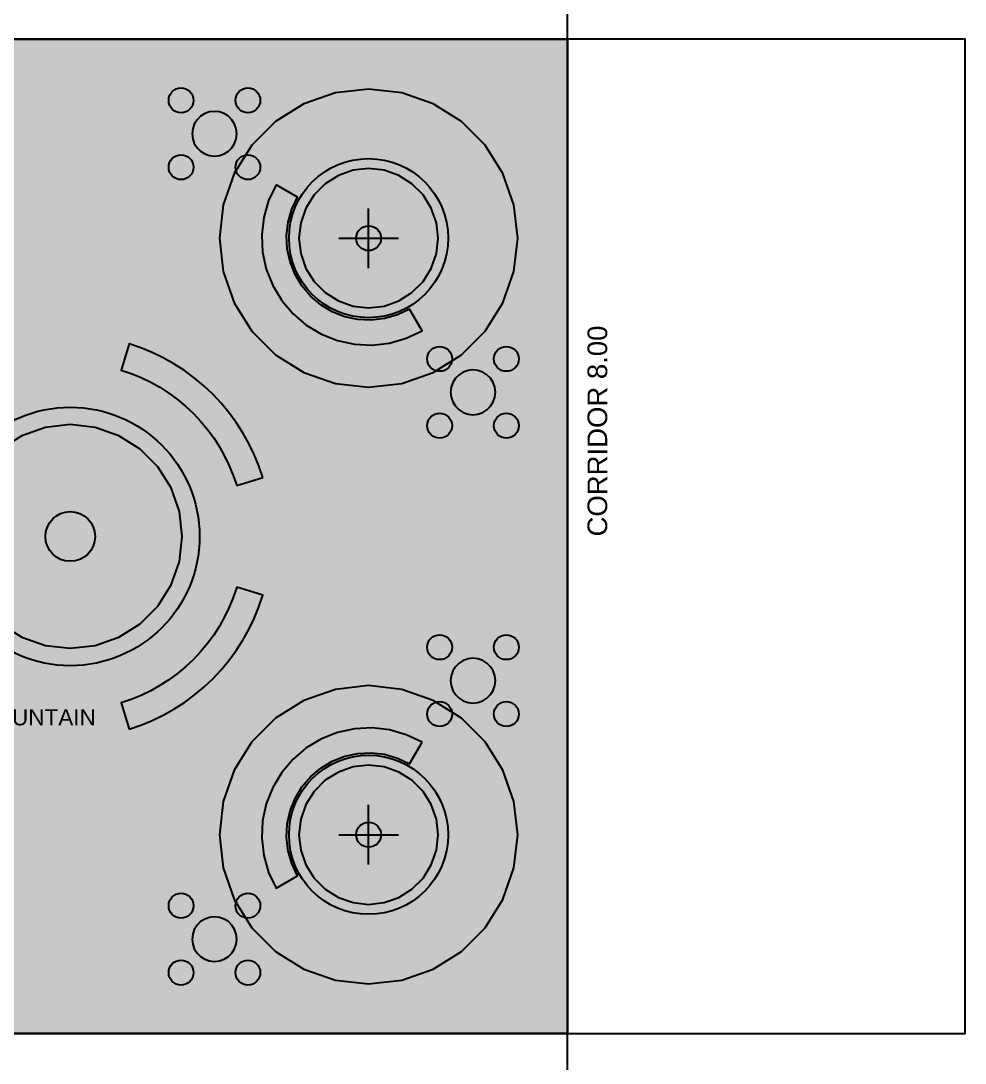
# Model space of a CAD drawing. Header units: metres. Extents: x 0 to 3661, y -5 to 371.
# Drawn here: x 3409.44 to 3428.43, y 22.25 to 43.21 of the extents above; entities that cross this region are included whole.
import ezdxf

# ---------------------------------------------------------------- set-up
doc = ezdxf.new("R2010")
doc.units = ezdxf.units.M
doc.header["$MEASUREMENT"] = 0
for name, color, linetype in [('AXIS', 8, 'Continuous'), ('EDGE', 7, 'Continuous'), ('L-PAVING', 253, 'Continuous'), ('L-PAVING-FILL', 41, 'Continuous'), ('L-PLANTERS', 42, 'Continuous'), ('L-SEATING', 32, 'Continuous'), ('L-SEATING-FILL', 35, 'Continuous'), ('L-SHRUBS', 94, 'Continuous'), ('L-SHRUBS-FILL', 93, 'Continuous'), ('L-TREES', 96, 'Continuous'), ('L-TREES-FILL', 94, 'Continuous'), ('L-WATER', 150, 'Continuous'), ('L-WATER-FILL', 151, 'Continuous'), ('LABEL', 7, 'Continuous'), ('SHOPS', 8, 'Continuous')]:
    doc.layers.add(name, color=color, linetype=linetype)
doc.styles.get("Standard").update_dxf_attribs({"font": 'arial.ttf'})

msp = doc.modelspace()

# ---------------------------------------------------------------- linework, layer by layer
at = {"layer": 'EDGE'}
msp.add_lwpolyline([(3400.433, 22.84), (3420.433, 22.84), (3420.433, 42.84), (3400.433, 42.84)], close=True, dxfattribs=at)
at = {"layer": 'L-PAVING'}
msp.add_lwpolyline([(3400.433, 22.84), (3420.433, 22.84), (3420.433, 42.84), (3400.433, 42.84)], close=True, dxfattribs=at)
at = {"layer": 'L-PAVING-FILL'}
for points in [[(3400.433, 42.84), (3400.433, 22.84), (3420.433, 22.84)], [(3420.433, 22.84), (3420.433, 42.84), (3400.433, 42.84)]]:
    msp.add_solid(points, dxfattribs=at)
at = {"layer": 'L-PLANTERS'}
for centre in [(3416.433, 38.84), (3416.433, 26.84)]:
    msp.add_circle(centre, 1.6, dxfattribs=at)
at = {"layer": 'L-SEATING'}
for points in [[(3413.783, 40.94), (3413.772, 41.04), (3413.739, 41.135), (3413.685, 41.221), (3413.614, 41.292), (3413.529, 41.345), (3413.434, 41.379), (3413.333, 41.39), (3413.233, 41.379), (3413.138, 41.345), (3413.053, 41.292), (3412.982, 41.221), (3412.928, 41.135), (3412.895, 41.04), (3412.883, 40.94), (3412.895, 40.84), (3412.928, 40.745), (3412.982, 40.659), (3413.053, 40.588), (3413.138, 40.535), (3413.233, 40.501), (3413.333, 40.49), (3413.434, 40.501), (3413.529, 40.535), (3413.614, 40.588), (3413.685, 40.659), (3413.739, 40.745), (3413.772, 40.84)], [(3414.571, 39.915), (3414.421, 39.597), (3414.325, 39.259), (3414.285, 38.91), (3414.302, 38.559), (3414.376, 38.216), (3414.505, 37.889), (3414.686, 37.588), (3414.913, 37.32), (3415.181, 37.092), (3415.483, 36.912), (3415.809, 36.783), (3416.153, 36.708), (3416.504, 36.691), (3416.853, 36.731), (3417.191, 36.828), (3417.508, 36.978), (3417.258, 37.411), (3417.015, 37.296), (3416.755, 37.222), (3416.487, 37.191), (3416.218, 37.204), (3415.954, 37.261), (3415.704, 37.36), (3415.472, 37.499), (3415.267, 37.673), (3415.092, 37.879), (3414.954, 38.11), (3414.854, 38.361), (3414.798, 38.625), (3414.784, 38.894), (3414.815, 39.162), (3414.889, 39.421), (3415.005, 39.665)], [(3414.306, 34.024), (3414.227, 34.258), (3414.133, 34.487), (3414.026, 34.71), (3413.905, 34.926), (3413.771, 35.134), (3413.625, 35.333), (3413.467, 35.524), (3413.297, 35.704), (3413.117, 35.873), (3412.927, 36.031), (3412.727, 36.178), (3412.519, 36.312), (3412.303, 36.432), (3412.081, 36.54), (3411.852, 36.633), (3411.617, 36.713), (3411.457, 36.187), (3411.659, 36.118), (3411.857, 36.037), (3412.05, 35.944), (3412.236, 35.84), (3412.416, 35.724), (3412.588, 35.598), (3412.753, 35.461), (3412.908, 35.315), (3413.055, 35.159), (3413.191, 34.995), (3413.318, 34.822), (3413.434, 34.643), (3413.538, 34.456), (3413.631, 34.264), (3413.712, 34.066), (3413.78, 33.863)], [(3418.983, 35.74), (3418.972, 35.84), (3418.939, 35.935), (3418.885, 36.021), (3418.814, 36.092), (3418.729, 36.145), (3418.633, 36.179), (3418.533, 36.19), (3418.433, 36.179), (3418.338, 36.145), (3418.253, 36.092), (3418.182, 36.021), (3418.128, 35.935), (3418.095, 35.84), (3418.083, 35.74), (3418.095, 35.64), (3418.128, 35.545), (3418.182, 35.459), (3418.253, 35.388), (3418.338, 35.335), (3418.433, 35.301), (3418.533, 35.29), (3418.633, 35.301), (3418.729, 35.335), (3418.814, 35.388), (3418.885, 35.459), (3418.939, 35.545), (3418.972, 35.64)], [(3411.617, 28.967), (3411.852, 29.047), (3412.081, 29.14), (3412.303, 29.248), (3412.519, 29.369), (3412.727, 29.502), (3412.927, 29.649), (3413.117, 29.807), (3413.297, 29.976), (3413.467, 30.156), (3413.625, 30.347), (3413.771, 30.546), (3413.905, 30.754), (3414.026, 30.97), (3414.133, 31.193), (3414.227, 31.422), (3414.306, 31.656), (3413.78, 31.817), (3413.712, 31.614), (3413.631, 31.416), (3413.538, 31.224), (3413.434, 31.037), (3413.318, 30.858), (3413.191, 30.685), (3413.055, 30.521), (3412.908, 30.365), (3412.753, 30.219), (3412.588, 30.082), (3412.416, 29.956), (3412.236, 29.84), (3412.05, 29.735), (3411.857, 29.643), (3411.659, 29.562), (3411.457, 29.493)], [(3418.983, 29.94), (3418.972, 30.04), (3418.939, 30.135), (3418.885, 30.221), (3418.814, 30.292), (3418.729, 30.345), (3418.633, 30.379), (3418.533, 30.39), (3418.433, 30.379), (3418.338, 30.345), (3418.253, 30.292), (3418.182, 30.221), (3418.128, 30.135), (3418.095, 30.04), (3418.083, 29.94), (3418.095, 29.84), (3418.128, 29.745), (3418.182, 29.659), (3418.253, 29.588), (3418.338, 29.535), (3418.433, 29.501), (3418.533, 29.49), (3418.633, 29.501), (3418.729, 29.535), (3418.814, 29.588), (3418.885, 29.659), (3418.939, 29.745), (3418.972, 29.84)], [(3417.508, 28.702), (3417.191, 28.852), (3416.853, 28.949), (3416.504, 28.989), (3416.153, 28.972), (3415.809, 28.897), (3415.483, 28.768), (3415.181, 28.588), (3414.913, 28.36), (3414.686, 28.092), (3414.505, 27.791), (3414.376, 27.464), (3414.302, 27.121), (3414.285, 26.77), (3414.325, 26.421), (3414.421, 26.083), (3414.571, 25.765), (3415.005, 26.015), (3414.889, 26.259), (3414.815, 26.518), (3414.784, 26.786), (3414.798, 27.055), (3414.854, 27.319), (3414.954, 27.57), (3415.092, 27.801), (3415.267, 28.007), (3415.472, 28.181), (3415.704, 28.32), (3415.954, 28.419), (3416.218, 28.476), (3416.487, 28.489), (3416.755, 28.458), (3417.015, 28.384), (3417.258, 28.269)], [(3413.783, 24.74), (3413.772, 24.84), (3413.739, 24.935), (3413.685, 25.021), (3413.614, 25.092), (3413.529, 25.145), (3413.434, 25.179), (3413.333, 25.19), (3413.233, 25.179), (3413.138, 25.145), (3413.053, 25.092), (3412.982, 25.021), (3412.928, 24.935), (3412.895, 24.84), (3412.883, 24.74), (3412.895, 24.64), (3412.928, 24.545), (3412.982, 24.459), (3413.053, 24.388), (3413.138, 24.335), (3413.233, 24.301), (3413.333, 24.29), (3413.434, 24.301), (3413.529, 24.335), (3413.614, 24.388), (3413.685, 24.459), (3413.739, 24.545), (3413.772, 24.64)]]:
    msp.add_lwpolyline(points, close=True, dxfattribs=at)
for centre in [(3412.662, 41.612), (3414.005, 41.612), (3412.662, 40.268), (3414.005, 40.268), (3417.862, 36.412), (3419.205, 36.412), (3417.862, 35.068), (3419.205, 35.068), (3417.862, 30.612), (3419.205, 30.612), (3417.862, 29.268), (3419.205, 29.268), (3412.662, 25.412), (3414.005, 25.412), (3412.662, 24.068), (3414.005, 24.068)]:
    msp.add_circle(centre, 0.25, dxfattribs=at)
at = {"layer": 'L-SEATING-FILL'}
for points in [[(3413.772, 40.84), (3413.138, 41.345), (3413.053, 41.292)], [(3413.772, 40.84), (3413.233, 41.379), (3413.138, 41.345)], [(3413.772, 40.84), (3413.333, 41.39), (3413.233, 41.379)], [(3413.772, 40.84), (3413.434, 41.379), (3413.333, 41.39)], [(3413.772, 40.84), (3413.529, 41.345), (3413.434, 41.379)], [(3413.772, 40.84), (3413.614, 41.292), (3413.529, 41.345)], [(3413.772, 40.84), (3412.928, 41.135), (3412.895, 41.04)], [(3413.772, 40.84), (3412.982, 41.221), (3412.928, 41.135)], [(3413.772, 40.84), (3413.053, 41.292), (3412.982, 41.221)], [(3413.772, 40.84), (3413.685, 41.221), (3413.614, 41.292)], [(3413.772, 40.84), (3413.739, 41.135), (3413.685, 41.221)], [(3413.772, 40.84), (3413.772, 41.04), (3413.739, 41.135)], [(3413.772, 40.84), (3412.895, 41.04), (3412.883, 40.94)], [(3413.772, 40.84), (3412.883, 40.94), (3412.895, 40.84)], [(3413.772, 40.84), (3413.783, 40.94), (3413.772, 41.04)], [(3413.772, 40.84), (3412.895, 40.84), (3412.928, 40.745)], [(3413.772, 40.84), (3412.928, 40.745), (3412.982, 40.659)], [(3413.772, 40.84), (3412.982, 40.659), (3413.053, 40.588)], [(3413.772, 40.84), (3413.053, 40.588), (3413.138, 40.535)], [(3413.772, 40.84), (3413.138, 40.535), (3413.233, 40.501)], [(3413.772, 40.84), (3413.233, 40.501), (3413.333, 40.49)], [(3413.772, 40.84), (3413.333, 40.49), (3413.434, 40.501)], [(3413.772, 40.84), (3413.434, 40.501), (3413.529, 40.535)], [(3413.772, 40.84), (3413.529, 40.535), (3413.614, 40.588)], [(3413.772, 40.84), (3413.614, 40.588), (3413.685, 40.659)], [(3413.685, 40.659), (3413.739, 40.745), (3413.772, 40.84)], [(3415.005, 39.665), (3414.571, 39.915), (3414.421, 39.597)], [(3415.005, 39.665), (3414.325, 39.259), (3414.285, 38.91)], [(3415.005, 39.665), (3414.285, 38.91), (3414.302, 38.559)], [(3414.302, 38.559), (3414.889, 39.421), (3415.005, 39.665)], [(3415.005, 39.665), (3414.421, 39.597), (3414.325, 39.259)], [(3414.302, 38.559), (3414.815, 39.162), (3414.889, 39.421)], [(3414.302, 38.559), (3414.784, 38.894), (3414.815, 39.162)], [(3414.302, 38.559), (3414.798, 38.625), (3414.784, 38.894)], [(3414.302, 38.559), (3414.854, 38.361), (3414.798, 38.625)], [(3414.302, 38.559), (3414.376, 38.216), (3414.505, 37.889)], [(3414.302, 38.559), (3414.505, 37.889), (3414.686, 37.588)], [(3414.302, 38.559), (3414.686, 37.588), (3414.913, 37.32)], [(3414.302, 38.559), (3414.913, 37.32), (3415.181, 37.092)], [(3414.302, 38.559), (3415.181, 37.092), (3415.483, 36.912)], [(3414.302, 38.559), (3415.483, 36.912), (3415.809, 36.783)], [(3414.302, 38.559), (3415.809, 36.783), (3416.153, 36.708)], [(3414.302, 38.559), (3416.153, 36.708), (3415.267, 37.673)], [(3414.302, 38.559), (3415.267, 37.673), (3415.092, 37.879)], [(3414.302, 38.559), (3415.092, 37.879), (3414.954, 38.11)], [(3414.302, 38.559), (3414.954, 38.11), (3414.854, 38.361)], [(3416.153, 36.708), (3415.472, 37.499), (3415.267, 37.673)], [(3416.153, 36.708), (3415.704, 37.36), (3415.472, 37.499)], [(3416.153, 36.708), (3415.954, 37.261), (3415.704, 37.36)], [(3416.153, 36.708), (3417.508, 36.978), (3417.258, 37.411)], [(3416.153, 36.708), (3417.258, 37.411), (3417.015, 37.296)], [(3416.153, 36.708), (3416.218, 37.204), (3415.954, 37.261)], [(3416.153, 36.708), (3417.015, 37.296), (3416.755, 37.222)], [(3416.153, 36.708), (3416.755, 37.222), (3416.487, 37.191)], [(3416.153, 36.708), (3416.487, 37.191), (3416.218, 37.204)], [(3416.153, 36.708), (3417.191, 36.828), (3417.508, 36.978)], [(3413.117, 35.873), (3411.617, 36.713), (3411.457, 36.187)], [(3413.117, 35.873), (3411.852, 36.633), (3411.617, 36.713)], [(3416.153, 36.708), (3416.853, 36.731), (3417.191, 36.828)], [(3416.153, 36.708), (3416.504, 36.691), (3416.853, 36.731)], [(3413.117, 35.873), (3412.081, 36.54), (3411.852, 36.633)], [(3413.117, 35.873), (3412.303, 36.432), (3412.081, 36.54)], [(3413.117, 35.873), (3412.519, 36.312), (3412.303, 36.432)], [(3413.117, 35.873), (3412.727, 36.178), (3412.519, 36.312)], [(3413.117, 35.873), (3411.457, 36.187), (3411.659, 36.118)], [(3413.117, 35.873), (3411.659, 36.118), (3411.857, 36.037)], [(3413.117, 35.873), (3412.927, 36.031), (3412.727, 36.178)], [(3418.972, 35.64), (3418.253, 36.092), (3418.182, 36.021)], [(3418.972, 35.64), (3418.338, 36.145), (3418.253, 36.092)], [(3418.972, 35.64), (3418.433, 36.179), (3418.338, 36.145)], [(3418.972, 35.64), (3418.533, 36.19), (3418.433, 36.179)], [(3418.972, 35.64), (3418.633, 36.179), (3418.533, 36.19)], [(3418.972, 35.64), (3418.729, 36.145), (3418.633, 36.179)], [(3418.972, 35.64), (3418.814, 36.092), (3418.729, 36.145)], [(3418.972, 35.64), (3418.885, 36.021), (3418.814, 36.092)], [(3413.117, 35.873), (3411.857, 36.037), (3412.05, 35.944)], [(3413.117, 35.873), (3412.05, 35.944), (3412.236, 35.84)], [(3413.117, 35.873), (3412.236, 35.84), (3412.416, 35.724)], [(3413.117, 35.873), (3412.416, 35.724), (3412.588, 35.598)], [(3413.117, 35.873), (3412.588, 35.598), (3412.753, 35.461)], [(3413.117, 35.873), (3412.753, 35.461), (3412.908, 35.315)], [(3413.117, 35.873), (3412.908, 35.315), (3413.055, 35.159)], [(3413.117, 35.873), (3413.055, 35.159), (3413.191, 34.995)], [(3413.78, 33.863), (3413.297, 35.704), (3413.117, 35.873)], [(3413.117, 35.873), (3413.191, 34.995), (3413.318, 34.822)], [(3413.117, 35.873), (3413.318, 34.822), (3413.434, 34.643)], [(3413.117, 35.873), (3413.434, 34.643), (3413.538, 34.456)], [(3413.117, 35.873), (3413.538, 34.456), (3413.631, 34.264)], [(3413.117, 35.873), (3413.631, 34.264), (3413.712, 34.066)], [(3413.117, 35.873), (3413.712, 34.066), (3413.78, 33.863)], [(3418.972, 35.64), (3418.128, 35.935), (3418.095, 35.84)], [(3418.972, 35.64), (3418.182, 36.021), (3418.128, 35.935)], [(3418.972, 35.64), (3418.939, 35.935), (3418.885, 36.021)], [(3418.972, 35.64), (3418.972, 35.84), (3418.939, 35.935)], [(3413.78, 33.863), (3413.467, 35.524), (3413.297, 35.704)], [(3418.972, 35.64), (3418.095, 35.84), (3418.083, 35.74)], [(3418.972, 35.64), (3418.083, 35.74), (3418.095, 35.64)], [(3418.972, 35.64), (3418.983, 35.74), (3418.972, 35.84)], [(3413.78, 33.863), (3413.625, 35.333), (3413.467, 35.524)], [(3418.972, 35.64), (3418.095, 35.64), (3418.128, 35.545)], [(3418.972, 35.64), (3418.128, 35.545), (3418.182, 35.459)], [(3418.972, 35.64), (3418.182, 35.459), (3418.253, 35.388)], [(3418.972, 35.64), (3418.253, 35.388), (3418.338, 35.335)], [(3418.972, 35.64), (3418.338, 35.335), (3418.433, 35.301)], [(3418.972, 35.64), (3418.433, 35.301), (3418.533, 35.29)], [(3418.972, 35.64), (3418.533, 35.29), (3418.633, 35.301)], [(3418.972, 35.64), (3418.633, 35.301), (3418.729, 35.335)], [(3418.972, 35.64), (3418.729, 35.335), (3418.814, 35.388)], [(3418.972, 35.64), (3418.814, 35.388), (3418.885, 35.459)], [(3418.885, 35.459), (3418.939, 35.545), (3418.972, 35.64)], [(3413.78, 33.863), (3413.771, 35.134), (3413.625, 35.333)], [(3413.78, 33.863), (3413.905, 34.926), (3413.771, 35.134)], [(3413.78, 33.863), (3414.026, 34.71), (3413.905, 34.926)], [(3413.78, 33.863), (3414.133, 34.487), (3414.026, 34.71)], [(3413.78, 33.863), (3414.227, 34.258), (3414.133, 34.487)], [(3413.78, 33.863), (3414.306, 34.024), (3414.227, 34.258)], [(3413.467, 30.156), (3414.306, 31.656), (3413.78, 31.817)], [(3413.467, 30.156), (3413.78, 31.817), (3413.712, 31.614)], [(3413.467, 30.156), (3414.227, 31.422), (3414.306, 31.656)], [(3413.467, 30.156), (3413.712, 31.614), (3413.631, 31.416)], [(3413.467, 30.156), (3414.133, 31.193), (3414.227, 31.422)], [(3413.467, 30.156), (3413.631, 31.416), (3413.538, 31.224)], [(3413.467, 30.156), (3413.434, 31.037), (3413.318, 30.858)], [(3413.467, 30.156), (3413.538, 31.224), (3413.434, 31.037)], [(3413.467, 30.156), (3414.026, 30.97), (3414.133, 31.193)], [(3413.467, 30.156), (3413.318, 30.858), (3413.191, 30.685)], [(3413.467, 30.156), (3413.905, 30.754), (3414.026, 30.97)], [(3413.467, 30.156), (3413.191, 30.685), (3413.055, 30.521)], [(3413.467, 30.156), (3413.771, 30.546), (3413.905, 30.754)], [(3413.467, 30.156), (3413.055, 30.521), (3412.908, 30.365)], [(3413.467, 30.156), (3413.625, 30.347), (3413.771, 30.546)], [(3413.467, 30.156), (3412.753, 30.219), (3412.588, 30.082)], [(3413.467, 30.156), (3412.908, 30.365), (3412.753, 30.219)], [(3418.972, 29.84), (3418.182, 30.221), (3418.128, 30.135)], [(3418.972, 29.84), (3418.253, 30.292), (3418.182, 30.221)], [(3418.972, 29.84), (3418.338, 30.345), (3418.253, 30.292)], [(3418.972, 29.84), (3418.433, 30.379), (3418.338, 30.345)], [(3418.972, 29.84), (3418.533, 30.39), (3418.433, 30.379)], [(3418.972, 29.84), (3418.633, 30.379), (3418.533, 30.39)], [(3418.972, 29.84), (3418.729, 30.345), (3418.633, 30.379)], [(3418.972, 29.84), (3418.814, 30.292), (3418.729, 30.345)], [(3418.972, 29.84), (3418.885, 30.221), (3418.814, 30.292)], [(3418.972, 29.84), (3418.939, 30.135), (3418.885, 30.221)], [(3411.457, 29.493), (3413.297, 29.976), (3413.467, 30.156)], [(3413.467, 30.156), (3411.659, 29.562), (3411.457, 29.493)], [(3413.467, 30.156), (3411.857, 29.643), (3411.659, 29.562)], [(3413.467, 30.156), (3412.05, 29.735), (3411.857, 29.643)], [(3413.467, 30.156), (3412.236, 29.84), (3412.05, 29.735)], [(3413.467, 30.156), (3412.416, 29.956), (3412.236, 29.84)], [(3413.467, 30.156), (3412.588, 30.082), (3412.416, 29.956)], [(3418.972, 29.84), (3418.095, 30.04), (3418.083, 29.94)], [(3418.972, 29.84), (3418.128, 30.135), (3418.095, 30.04)], [(3418.972, 29.84), (3418.972, 30.04), (3418.939, 30.135)], [(3418.972, 29.84), (3418.983, 29.94), (3418.972, 30.04)], [(3411.457, 29.493), (3413.117, 29.807), (3413.297, 29.976)], [(3411.457, 29.493), (3412.927, 29.649), (3413.117, 29.807)], [(3418.972, 29.84), (3418.083, 29.94), (3418.095, 29.84)], [(3418.972, 29.84), (3418.095, 29.84), (3418.128, 29.745)], [(3418.972, 29.84), (3418.128, 29.745), (3418.182, 29.659)], [(3418.972, 29.84), (3418.182, 29.659), (3418.253, 29.588)], [(3418.972, 29.84), (3418.253, 29.588), (3418.338, 29.535)], [(3418.972, 29.84), (3418.338, 29.535), (3418.433, 29.501)], [(3418.972, 29.84), (3418.433, 29.501), (3418.533, 29.49)], [(3418.972, 29.84), (3418.533, 29.49), (3418.633, 29.501)], [(3418.972, 29.84), (3418.633, 29.501), (3418.729, 29.535)], [(3418.972, 29.84), (3418.729, 29.535), (3418.814, 29.588)], [(3418.972, 29.84), (3418.814, 29.588), (3418.885, 29.659)], [(3418.885, 29.659), (3418.939, 29.745), (3418.972, 29.84)], [(3411.457, 29.493), (3412.727, 29.502), (3412.927, 29.649)], [(3411.457, 29.493), (3412.519, 29.369), (3412.727, 29.502)], [(3411.457, 29.493), (3411.617, 28.967), (3411.852, 29.047)], [(3411.457, 29.493), (3411.852, 29.047), (3412.081, 29.14)], [(3411.457, 29.493), (3412.081, 29.14), (3412.303, 29.248)], [(3411.457, 29.493), (3412.303, 29.248), (3412.519, 29.369)], [(3416.153, 28.972), (3414.376, 27.464), (3414.302, 27.121)], [(3416.153, 28.972), (3414.302, 27.121), (3415.267, 28.007)], [(3416.153, 28.972), (3414.505, 27.791), (3414.376, 27.464)], [(3416.153, 28.972), (3414.686, 28.092), (3414.505, 27.791)], [(3416.153, 28.972), (3414.913, 28.36), (3414.686, 28.092)], [(3416.153, 28.972), (3415.181, 28.588), (3414.913, 28.36)], [(3416.153, 28.972), (3415.483, 28.768), (3415.181, 28.588)], [(3416.153, 28.972), (3415.267, 28.007), (3415.472, 28.181)], [(3416.153, 28.972), (3415.472, 28.181), (3415.704, 28.32)], [(3416.153, 28.972), (3415.809, 28.897), (3415.483, 28.768)], [(3416.153, 28.972), (3415.704, 28.32), (3415.954, 28.419)], [(3416.153, 28.972), (3415.954, 28.419), (3416.218, 28.476)], [(3417.258, 28.269), (3416.504, 28.989), (3416.153, 28.972)], [(3416.153, 28.972), (3416.218, 28.476), (3416.487, 28.489)], [(3416.153, 28.972), (3416.487, 28.489), (3416.755, 28.458)], [(3416.153, 28.972), (3416.755, 28.458), (3417.015, 28.384)], [(3416.153, 28.972), (3417.015, 28.384), (3417.258, 28.269)], [(3417.258, 28.269), (3416.853, 28.949), (3416.504, 28.989)], [(3417.258, 28.269), (3417.191, 28.852), (3416.853, 28.949)], [(3417.258, 28.269), (3417.508, 28.702), (3417.191, 28.852)], [(3414.302, 27.121), (3415.092, 27.801), (3415.267, 28.007)], [(3414.302, 27.121), (3414.954, 27.57), (3415.092, 27.801)], [(3414.302, 27.121), (3414.854, 27.319), (3414.954, 27.57)], [(3414.302, 27.121), (3414.798, 27.055), (3414.854, 27.319)], [(3414.302, 27.121), (3414.285, 26.77), (3414.325, 26.421)], [(3414.302, 27.121), (3414.325, 26.421), (3414.421, 26.083)], [(3414.302, 27.121), (3414.421, 26.083), (3414.571, 25.765)], [(3414.302, 27.121), (3414.571, 25.765), (3415.005, 26.015)], [(3414.302, 27.121), (3415.005, 26.015), (3414.889, 26.259)], [(3414.302, 27.121), (3414.889, 26.259), (3414.815, 26.518)], [(3414.302, 27.121), (3414.815, 26.518), (3414.784, 26.786)], [(3414.302, 27.121), (3414.784, 26.786), (3414.798, 27.055)], [(3413.772, 24.64), (3413.233, 25.179), (3413.138, 25.145)], [(3413.772, 24.64), (3413.333, 25.19), (3413.233, 25.179)], [(3413.772, 24.64), (3413.434, 25.179), (3413.333, 25.19)], [(3413.772, 24.64), (3413.529, 25.145), (3413.434, 25.179)], [(3413.772, 24.64), (3412.982, 25.021), (3412.928, 24.935)], [(3413.772, 24.64), (3413.053, 25.092), (3412.982, 25.021)], [(3413.772, 24.64), (3413.138, 25.145), (3413.053, 25.092)], [(3413.772, 24.64), (3413.614, 25.092), (3413.529, 25.145)], [(3413.772, 24.64), (3413.685, 25.021), (3413.614, 25.092)], [(3413.772, 24.64), (3413.739, 24.935), (3413.685, 25.021)], [(3413.772, 24.64), (3412.895, 24.84), (3412.883, 24.74)], [(3413.772, 24.64), (3412.883, 24.74), (3412.895, 24.64)], [(3413.772, 24.64), (3412.928, 24.935), (3412.895, 24.84)], [(3413.772, 24.64), (3413.772, 24.84), (3413.739, 24.935)], [(3413.772, 24.64), (3413.783, 24.74), (3413.772, 24.84)], [(3413.772, 24.64), (3412.895, 24.64), (3412.928, 24.545)], [(3413.772, 24.64), (3412.928, 24.545), (3412.982, 24.459)], [(3413.772, 24.64), (3412.982, 24.459), (3413.053, 24.388)], [(3413.772, 24.64), (3413.053, 24.388), (3413.138, 24.335)], [(3413.772, 24.64), (3413.138, 24.335), (3413.233, 24.301)], [(3413.772, 24.64), (3413.233, 24.301), (3413.333, 24.29)], [(3413.772, 24.64), (3413.333, 24.29), (3413.434, 24.301)], [(3413.772, 24.64), (3413.434, 24.301), (3413.529, 24.335)], [(3413.772, 24.64), (3413.529, 24.335), (3413.614, 24.388)], [(3413.772, 24.64), (3413.614, 24.388), (3413.685, 24.459)], [(3413.685, 24.459), (3413.739, 24.545), (3413.772, 24.64)]]:
    msp.add_solid(points, dxfattribs=at)
at = {"layer": 'L-SHRUBS'}
for points in [[(3417.833, 38.84), (3417.798, 39.151), (3417.695, 39.447), (3417.528, 39.713), (3417.306, 39.935), (3417.041, 40.101), (3416.745, 40.205), (3416.433, 40.24), (3416.122, 40.205), (3415.826, 40.101), (3415.561, 39.935), (3415.339, 39.713), (3415.172, 39.447), (3415.068, 39.151), (3415.033, 38.84), (3415.068, 38.529), (3415.172, 38.233), (3415.339, 37.967), (3415.561, 37.745), (3415.826, 37.579), (3416.122, 37.475), (3416.433, 37.44), (3416.745, 37.475), (3417.041, 37.579), (3417.306, 37.745), (3417.528, 37.967), (3417.695, 38.233), (3417.798, 38.529)], [(3417.833, 26.84), (3417.798, 27.151), (3417.695, 27.447), (3417.528, 27.713), (3417.306, 27.935), (3417.041, 28.101), (3416.745, 28.205), (3416.433, 28.24), (3416.122, 28.205), (3415.826, 28.101), (3415.561, 27.935), (3415.339, 27.713), (3415.172, 27.447), (3415.068, 27.151), (3415.033, 26.84), (3415.068, 26.529), (3415.172, 26.233), (3415.339, 25.967), (3415.561, 25.745), (3415.826, 25.579), (3416.122, 25.475), (3416.433, 25.44), (3416.745, 25.475), (3417.041, 25.579), (3417.306, 25.745), (3417.528, 25.967), (3417.695, 26.233), (3417.798, 26.529)]]:
    msp.add_lwpolyline(points, close=True, dxfattribs=at)
at = {"layer": 'L-SHRUBS-FILL'}
for points in [[(3417.798, 38.529), (3415.826, 40.101), (3415.561, 39.935)], [(3417.798, 38.529), (3416.122, 40.205), (3415.826, 40.101)], [(3417.798, 38.529), (3416.433, 40.24), (3416.122, 40.205)], [(3417.798, 38.529), (3416.745, 40.205), (3416.433, 40.24)], [(3417.798, 38.529), (3417.041, 40.101), (3416.745, 40.205)], [(3417.798, 38.529), (3417.306, 39.935), (3417.041, 40.101)], [(3417.798, 38.529), (3415.561, 39.935), (3415.339, 39.713)], [(3417.798, 38.529), (3417.528, 39.713), (3417.306, 39.935)], [(3417.798, 38.529), (3415.339, 39.713), (3415.172, 39.447)], [(3417.798, 38.529), (3417.695, 39.447), (3417.528, 39.713)], [(3417.798, 38.529), (3415.172, 39.447), (3415.068, 39.151)], [(3417.798, 38.529), (3417.798, 39.151), (3417.695, 39.447)], [(3417.798, 38.529), (3415.068, 39.151), (3415.033, 38.84)], [(3417.798, 38.529), (3417.833, 38.84), (3417.798, 39.151)], [(3417.798, 38.529), (3415.033, 38.84), (3415.068, 38.529)], [(3417.798, 38.529), (3415.068, 38.529), (3415.172, 38.233)], [(3417.798, 38.529), (3415.172, 38.233), (3415.339, 37.967)], [(3417.798, 38.529), (3415.339, 37.967), (3415.561, 37.745)], [(3417.798, 38.529), (3415.561, 37.745), (3415.826, 37.579)], [(3417.798, 38.529), (3415.826, 37.579), (3416.122, 37.475)], [(3417.798, 38.529), (3416.122, 37.475), (3416.433, 37.44)], [(3417.798, 38.529), (3416.433, 37.44), (3416.745, 37.475)], [(3417.798, 38.529), (3416.745, 37.475), (3417.041, 37.579)], [(3417.798, 38.529), (3417.041, 37.579), (3417.306, 37.745)], [(3417.798, 38.529), (3417.306, 37.745), (3417.528, 37.967)], [(3417.528, 37.967), (3417.695, 38.233), (3417.798, 38.529)], [(3417.798, 26.529), (3415.826, 28.101), (3415.561, 27.935)], [(3417.798, 26.529), (3416.122, 28.205), (3415.826, 28.101)], [(3417.798, 26.529), (3416.433, 28.24), (3416.122, 28.205)], [(3417.798, 26.529), (3416.745, 28.205), (3416.433, 28.24)], [(3417.798, 26.529), (3417.041, 28.101), (3416.745, 28.205)], [(3417.798, 26.529), (3417.306, 27.935), (3417.041, 28.101)], [(3417.798, 26.529), (3415.561, 27.935), (3415.339, 27.713)], [(3417.798, 26.529), (3417.528, 27.713), (3417.306, 27.935)], [(3417.798, 26.529), (3415.339, 27.713), (3415.172, 27.447)], [(3417.798, 26.529), (3417.695, 27.447), (3417.528, 27.713)], [(3417.798, 26.529), (3415.172, 27.447), (3415.068, 27.151)], [(3417.798, 26.529), (3417.798, 27.151), (3417.695, 27.447)], [(3417.798, 26.529), (3415.068, 27.151), (3415.033, 26.84)], [(3417.798, 26.529), (3417.833, 26.84), (3417.798, 27.151)], [(3417.798, 26.529), (3415.033, 26.84), (3415.068, 26.529)], [(3417.798, 26.529), (3415.068, 26.529), (3415.172, 26.233)], [(3417.798, 26.529), (3415.172, 26.233), (3415.339, 25.967)], [(3417.798, 26.529), (3415.339, 25.967), (3415.561, 25.745)], [(3417.798, 26.529), (3415.561, 25.745), (3415.826, 25.579)], [(3417.798, 26.529), (3415.826, 25.579), (3416.122, 25.475)], [(3417.798, 26.529), (3416.122, 25.475), (3416.433, 25.44)], [(3417.798, 26.529), (3416.433, 25.44), (3416.745, 25.475)], [(3417.798, 26.529), (3416.745, 25.475), (3417.041, 25.579)], [(3417.798, 26.529), (3417.041, 25.579), (3417.306, 25.745)], [(3417.798, 26.529), (3417.306, 25.745), (3417.528, 25.967)], [(3417.528, 25.967), (3417.695, 26.233), (3417.798, 26.529)]]:
    msp.add_solid(points, dxfattribs=at)
at = {"layer": 'L-TREES'}
for p, q in [((3416.433, 38.24), (3416.433, 39.44)), ((3415.833, 38.84), (3417.033, 38.84)), ((3416.433, 26.24), (3416.433, 27.44)), ((3415.833, 26.84), (3417.033, 26.84))]:
    msp.add_line(p, q, dxfattribs=at)
for points in [[(3419.433, 38.84), (3419.358, 39.508), (3419.136, 40.142), (3418.779, 40.711), (3418.304, 41.185), (3417.735, 41.543), (3417.101, 41.765), (3416.433, 41.84), (3415.766, 41.765), (3415.132, 41.543), (3414.563, 41.185), (3414.088, 40.711), (3413.731, 40.142), (3413.509, 39.508), (3413.433, 38.84), (3413.509, 38.172), (3413.731, 37.538), (3414.088, 36.969), (3414.563, 36.495), (3415.132, 36.137), (3415.766, 35.915), (3416.433, 35.84), (3417.101, 35.915), (3417.735, 36.137), (3418.304, 36.495), (3418.779, 36.969), (3419.136, 37.538), (3419.358, 38.172)], [(3419.433, 26.84), (3419.358, 27.508), (3419.136, 28.142), (3418.779, 28.71), (3418.304, 29.186), (3417.735, 29.543), (3417.101, 29.765), (3416.433, 29.84), (3415.766, 29.765), (3415.132, 29.543), (3414.563, 29.186), (3414.088, 28.71), (3413.731, 28.142), (3413.509, 27.508), (3413.433, 26.84), (3413.509, 26.172), (3413.731, 25.538), (3414.088, 24.97), (3414.563, 24.494), (3415.132, 24.137), (3415.766, 23.915), (3416.433, 23.84), (3417.101, 23.915), (3417.735, 24.137), (3418.304, 24.494), (3418.779, 24.97), (3419.136, 25.538), (3419.358, 26.172)]]:
    msp.add_lwpolyline(points, close=True, dxfattribs=at)
for centre in [(3416.433, 38.84), (3416.433, 26.84)]:
    msp.add_circle(centre, 0.25, dxfattribs=at)
at = {"layer": 'L-TREES-FILL'}
for points in [[(3419.358, 38.172), (3415.766, 41.765), (3415.132, 41.543)], [(3419.358, 38.172), (3416.433, 41.84), (3415.766, 41.765)], [(3419.358, 38.172), (3417.101, 41.765), (3416.433, 41.84)], [(3419.358, 38.172), (3417.735, 41.543), (3417.101, 41.765)], [(3419.358, 38.172), (3415.132, 41.543), (3414.563, 41.185)], [(3419.358, 38.172), (3418.304, 41.185), (3417.735, 41.543)], [(3419.358, 38.172), (3414.563, 41.185), (3414.088, 40.711)], [(3419.358, 38.172), (3418.779, 40.711), (3418.304, 41.185)], [(3419.358, 38.172), (3414.088, 40.711), (3413.731, 40.142)], [(3419.358, 38.172), (3419.136, 40.142), (3418.779, 40.711)], [(3419.358, 38.172), (3413.731, 40.142), (3413.509, 39.508)], [(3419.358, 38.172), (3419.358, 39.508), (3419.136, 40.142)], [(3419.358, 38.172), (3413.509, 39.508), (3413.433, 38.84)], [(3419.358, 38.172), (3419.433, 38.84), (3419.358, 39.508)], [(3419.358, 38.172), (3413.433, 38.84), (3413.509, 38.172)], [(3419.358, 38.172), (3413.509, 38.172), (3413.731, 37.538)], [(3419.358, 38.172), (3413.731, 37.538), (3414.088, 36.969)], [(3419.358, 38.172), (3414.088, 36.969), (3414.563, 36.495)], [(3419.358, 38.172), (3414.563, 36.495), (3415.132, 36.137)], [(3419.358, 38.172), (3415.132, 36.137), (3415.766, 35.915)], [(3419.358, 38.172), (3415.766, 35.915), (3416.433, 35.84)], [(3419.358, 38.172), (3416.433, 35.84), (3417.101, 35.915)], [(3419.358, 38.172), (3417.101, 35.915), (3417.735, 36.137)], [(3419.358, 38.172), (3417.735, 36.137), (3418.304, 36.495)], [(3419.358, 38.172), (3418.304, 36.495), (3418.779, 36.969)], [(3418.779, 36.969), (3419.136, 37.538), (3419.358, 38.172)], [(3419.358, 26.172), (3416.433, 29.84), (3415.766, 29.765)], [(3419.358, 26.172), (3417.101, 29.765), (3416.433, 29.84)], [(3419.358, 26.172), (3415.766, 29.765), (3415.132, 29.543)], [(3419.358, 26.172), (3417.735, 29.543), (3417.101, 29.765)], [(3419.358, 26.172), (3415.132, 29.543), (3414.563, 29.186)], [(3419.358, 26.172), (3418.304, 29.186), (3417.735, 29.543)], [(3419.358, 26.172), (3414.563, 29.186), (3414.088, 28.71)], [(3419.358, 26.172), (3418.779, 28.71), (3418.304, 29.186)], [(3419.358, 26.172), (3414.088, 28.71), (3413.731, 28.142)], [(3419.358, 26.172), (3419.136, 28.142), (3418.779, 28.71)], [(3419.358, 26.172), (3413.731, 28.142), (3413.509, 27.508)], [(3419.358, 26.172), (3419.358, 27.508), (3419.136, 28.142)], [(3419.358, 26.172), (3413.509, 27.508), (3413.433, 26.84)], [(3419.358, 26.172), (3419.433, 26.84), (3419.358, 27.508)], [(3419.358, 26.172), (3413.433, 26.84), (3413.509, 26.172)], [(3419.358, 26.172), (3413.509, 26.172), (3413.731, 25.538)], [(3419.358, 26.172), (3413.731, 25.538), (3414.088, 24.97)], [(3419.358, 26.172), (3414.088, 24.97), (3414.563, 24.494)], [(3419.358, 26.172), (3414.563, 24.494), (3415.132, 24.137)], [(3419.358, 26.172), (3415.132, 24.137), (3415.766, 23.915)], [(3419.358, 26.172), (3415.766, 23.915), (3416.433, 23.84)], [(3419.358, 26.172), (3416.433, 23.84), (3417.101, 23.915)], [(3419.358, 26.172), (3417.101, 23.915), (3417.735, 24.137)], [(3419.358, 26.172), (3417.735, 24.137), (3418.304, 24.494)], [(3419.358, 26.172), (3418.304, 24.494), (3418.779, 24.97)], [(3418.779, 24.97), (3419.136, 25.538), (3419.358, 26.172)]]:
    msp.add_solid(points, dxfattribs=at)
at = {"layer": 'L-WATER'}
msp.add_lwpolyline([(3409.03, 31.081), (3409.457, 30.813), (3409.933, 30.646), (3410.433, 30.59), (3410.934, 30.646), (3411.41, 30.813), (3411.836, 31.081), (3412.193, 31.437), (3412.461, 31.864), (3412.627, 32.339), (3412.683, 32.84), (3412.627, 33.341), (3412.461, 33.816), (3412.193, 34.243), (3411.836, 34.599), (3411.41, 34.867), (3410.934, 35.034), (3410.433, 35.09), (3409.933, 35.034), (3409.457, 34.867), (3409.03, 34.599)], dxfattribs=at)
for radius in [2.6, 0.5]:
    msp.add_circle((3410.433, 32.84), radius, dxfattribs=at)
at = {"layer": 'L-WATER-FILL'}
for points in [[(3412.627, 32.339), (3409.933, 35.034), (3409.457, 34.867)], [(3412.627, 32.339), (3410.433, 35.09), (3409.933, 35.034)], [(3412.627, 32.339), (3410.934, 35.034), (3410.433, 35.09)], [(3412.627, 32.339), (3411.41, 34.867), (3410.934, 35.034)], [(3412.627, 32.339), (3409.457, 34.867), (3409.03, 34.599)], [(3412.627, 32.339), (3411.836, 34.599), (3411.41, 34.867)], [(3412.627, 32.339), (3409.03, 34.599), (3408.674, 34.243)], [(3412.627, 32.339), (3412.193, 34.243), (3411.836, 34.599)], [(3412.627, 32.339), (3408.674, 34.243), (3408.406, 33.816)], [(3412.627, 32.339), (3412.461, 33.816), (3412.193, 34.243)], [(3412.627, 32.339), (3408.406, 33.816), (3408.24, 33.341)], [(3412.627, 32.339), (3412.627, 33.341), (3412.461, 33.816)], [(3412.627, 32.339), (3408.24, 33.341), (3408.183, 32.84)], [(3412.627, 32.339), (3412.683, 32.84), (3412.627, 33.341)], [(3412.627, 32.339), (3408.183, 32.84), (3408.24, 32.339)], [(3412.627, 32.339), (3408.24, 32.339), (3408.406, 31.864)], [(3412.627, 32.339), (3408.406, 31.864), (3408.674, 31.437)], [(3412.627, 32.339), (3408.674, 31.437), (3409.03, 31.081)], [(3412.627, 32.339), (3409.03, 31.081), (3409.457, 30.813)], [(3412.627, 32.339), (3409.457, 30.813), (3409.933, 30.646)], [(3412.627, 32.339), (3409.933, 30.646), (3410.433, 30.59)], [(3412.627, 32.339), (3410.433, 30.59), (3410.934, 30.646)], [(3412.627, 32.339), (3410.934, 30.646), (3411.41, 30.813)], [(3412.627, 32.339), (3411.41, 30.813), (3411.836, 31.081)], [(3412.627, 32.339), (3411.836, 31.081), (3412.193, 31.437)], [(3412.193, 31.437), (3412.461, 31.864), (3412.627, 32.339)]]:
    msp.add_solid(points, dxfattribs=at)
at = {"layer": 'SHOPS'}
for points in [[(3400.433, 42.84), (3420.433, 42.84), (3420.433, 50.84), (3400.433, 50.84)], [(3382.433, 4.84), (3420.433, 4.84), (3420.433, 22.84), (3400.433, 22.84), (3400.433, 42.84), (3382.433, 42.84)], [(3420.433, 22.84), (3428.433, 22.84), (3428.433, 42.84), (3420.433, 42.84)]]:
    msp.add_lwpolyline(points, close=True, dxfattribs=at)

# ---------------------------------------------------------------- texts
at = {"layer": 'AXIS'}
msp.add_text('CORRIDOR 8.00', height=0.396, rotation=90, dxfattribs=at).set_placement((3421.233, 32.84))
at = {"layer": 'LABEL'}
msp.add_text('FOUNTAIN', height=0.324, dxfattribs=at).set_placement((3408.633, 29.04))

doc.saveas('drawing.dxf')
